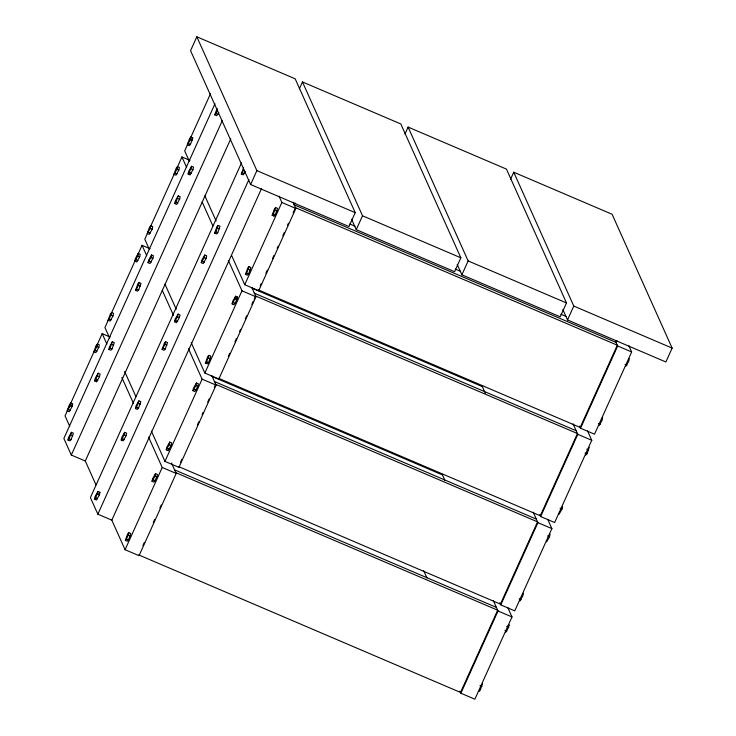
<?xml version="1.0" encoding="UTF-8"?>
<svg xmlns="http://www.w3.org/2000/svg" width="736" height="736" viewBox="0 0 736 736"><rect width="100%" height="100%" fill="white"/><g stroke="black" fill="none" stroke-linecap="round" stroke-linejoin="round"><path stroke-width="1.1" d="M67.224 410.863L69.534 404.404L70.702 403.144L72.643 403.981L72.082 406.576L69.166 411.691L67.224 410.863L70.141 405.748L70.702 403.144M67.979 440.036L68.549 437.432L71.456 432.317L73.398 433.154L71.088 439.604L69.92 440.864L67.979 440.036L69.147 438.776L71.456 432.317M93.914 351.753L96.223 345.294L97.391 344.043L99.332 344.871L98.762 347.475L95.855 352.581L93.914 351.753L96.821 346.638L97.391 344.043M94.668 380.926L95.238 378.322L98.146 373.216L100.087 374.044L99.516 376.648L96.609 381.754L94.668 380.926L95.836 379.675L98.146 373.216M108.137 320.252L110.446 313.794L111.614 312.542L113.556 313.37L112.985 315.974L110.078 321.08L108.137 320.252L111.044 315.137L111.614 312.542M96.609 381.754L96.986 380.015M108.891 349.425L109.462 346.822L112.369 341.716L114.31 342.544L112.001 349.002L110.832 350.253L108.891 349.425L110.06 348.174L112.369 341.716M134.826 261.142L135.387 258.538L138.304 253.432L140.245 254.26L139.674 256.864L136.767 261.97L134.826 261.142L137.733 256.036L138.304 253.432M147.301 233.496L149.61 227.038L150.788 225.786L152.729 226.614L152.159 229.218L149.242 234.324L147.301 233.496L150.218 228.39L150.788 225.786M135.58 290.315L137.89 283.857L139.058 282.606L140.999 283.434L138.69 289.892L137.522 291.143L135.58 290.315L138.488 285.209L139.058 282.606M94.512 499.174L95.073 496.57L97.989 491.455L99.93 492.292L99.36 494.886L96.453 500.002L94.512 499.174L95.68 497.913L97.989 491.455M148.056 262.669L148.626 260.066L151.542 254.96L153.484 255.788L152.913 258.391L149.997 263.497L148.056 262.669L150.972 257.563L151.542 254.96M173.99 174.386L176.3 167.937L177.477 166.676L179.418 167.504L178.848 170.108L175.932 175.223L173.99 174.386L176.907 169.28L177.477 166.676M121.192 440.064L121.762 437.46L124.678 432.354L126.62 433.182L126.049 435.786L123.133 440.892L121.192 440.064L122.369 438.812L124.678 432.354M187.349 144.817L189.658 138.359L190.826 137.108L192.768 137.936L190.458 144.394L189.29 145.645L187.349 144.817L190.256 139.711L190.826 137.108M174.745 203.559L175.315 200.965L178.232 195.85L180.173 196.678L179.602 199.281L176.686 204.396L174.745 203.559L175.922 202.308L178.232 195.85M135.415 408.563L135.985 405.959L138.902 400.853L140.843 401.681L138.534 408.14L137.356 409.391L135.415 408.563L136.592 407.312L138.902 400.853M188.103 173.99L188.664 171.387L191.581 166.281L193.522 167.109L192.952 169.712L190.044 174.818L188.103 173.99L189.272 172.739L191.581 166.281M190.044 174.818L190.422 173.089M162.104 349.453L164.413 342.994L165.591 341.743L167.532 342.571L165.223 349.03L164.045 350.281L162.104 349.453L165.02 344.347L165.591 341.743M218.776 112.534L216.734 115.708L214.792 114.88L217.102 108.422M125.341 540.417L127.65 533.959L128.828 532.708L130.769 533.536L128.46 539.994L127.282 541.245L125.341 540.417L126.518 539.166L128.828 532.708M174.588 321.807L175.159 319.212L178.075 314.097L180.016 314.925L179.446 317.529L176.53 322.635L174.588 321.807L177.505 316.701L178.075 314.097M152.03 481.307L152.6 478.713L155.517 473.598L157.458 474.426L156.888 477.029L153.971 482.144L152.03 481.307L154.946 476.201L155.517 473.598M201.278 262.706L201.848 260.102L204.755 254.987L206.696 255.824L206.135 258.419L203.219 263.534L201.278 262.706L204.194 257.591L204.755 254.987M166.253 449.806L166.824 447.212L169.74 442.097L171.681 442.925L171.111 445.528L168.194 450.644L166.253 449.806L169.17 444.7L169.74 442.097M214.627 233.128L216.936 226.67L218.114 225.418L220.055 226.246L217.746 232.705L216.568 233.956L214.627 233.128L215.804 231.877L218.114 225.418M168.194 450.644L168.572 448.905M192.942 390.706L193.513 388.102L196.429 382.996L198.37 383.824L197.8 386.428L194.884 391.534L192.942 390.706L195.859 385.59L196.429 382.996M245.3 171.672L243.257 174.855L241.316 174.018L243.625 167.56M205.427 363.06L207.736 356.601L208.904 355.35L210.846 356.178L208.536 362.636L207.368 363.888L205.427 363.06L206.595 361.808L208.904 355.35M232.116 303.95L232.686 301.346L235.594 296.24L237.535 297.068L236.964 299.672L234.057 304.778L232.116 303.95L235.023 298.844L235.594 296.24M245.465 274.381L247.774 267.922L248.952 266.662L250.893 267.499L248.584 273.958L247.406 275.209L245.465 274.381L246.643 273.12L248.952 266.662M272.154 215.271L274.464 208.812L275.632 207.561L277.573 208.389L275.264 214.848L274.096 216.099L272.154 215.271L273.323 214.02L275.632 207.561M274.096 216.099L274.473 214.369M479.016 691.555L480.185 690.304L482.494 683.845M505.706 632.454L508.613 627.339L509.183 624.735L508.015 625.996M520.306 599.214L519.929 600.953L522.836 595.838L523.406 593.234M546.609 541.843L549.525 536.728L550.096 534.134M559.093 514.197L562.01 509.091L562.58 506.488M585.782 455.087L586.96 453.836L589.269 447.378M629.308 358.699L628.737 361.302L625.821 366.408M196.834 36.8L190.569 50.683L250.608 184.524L348.956 226.55L355.23 212.667L295.191 78.826L196.834 36.8L256.873 170.642L355.23 212.667M69.745 405.472L65.044 415.877L69.736 426.337M70.684 403.383L94.65 350.299M95.597 348.211L102.175 333.638L110.161 337.051M108.689 319.222L104.926 327.548L109.618 337.999M111.035 314.014L135.948 258.842M136.887 256.754L142.057 245.309L150.043 248.722M148.102 231.923L144.808 239.209L149.5 249.67M149.509 228.804L174.892 172.583M176.769 168.424L181.939 156.97L189.925 160.384M188.922 141.514L184.69 150.88L189.382 161.34M190.33 138.386L210.542 93.619M214.986 103.748L63.866 438.444L71.309 455.041L85.284 461.012L230.736 138.874M214.792 114.88L217.7 109.774M71.309 455.041L222.428 120.345M241.518 162.886L90.399 497.582L97.842 514.179L111.817 520.15L261.519 188.6M241.316 174.018L243.8 169.878M97.842 514.179L248.961 179.483M250.608 184.524L256.873 170.642M299.34 88.881L302.468 81.944L400.826 123.97L460.865 257.812L454.6 271.694L356.242 229.66L351.55 219.208M171.497 462.999L176.189 473.45L139.058 555.689L125.083 549.718L162.214 467.48L148.608 437.156M211.858 375.71L216.071 385.121L178.94 467.36L164.965 461.389L202.096 379.141L188.499 348.818M251.74 287.371L255.962 296.783L218.822 379.022L204.847 373.051L241.988 290.812L228.381 260.489M293.029 202.179L295.844 208.454L258.713 290.692L244.738 284.722L281.87 202.483L279.054 196.208M294.188 204.985L295.081 202.998M142.94 545.542L144.348 542.423M153.281 522.643L154.689 519.524M159.859 508.07L161.267 504.942M180.476 462.42L181.884 459.292M197.395 424.939L198.803 421.82M202.096 414.534L203.035 412.445M207.736 402.04L209.144 398.912M214.314 387.467L215.722 384.339L537.565 521.87L500.425 604.118L178.59 466.578M228.344 356.39L229.761 353.262M234.931 341.808L236.339 338.689M239.632 331.402L240.571 329.323M245.272 318.909L246.68 315.79M251.85 304.336L253.258 301.208M254.196 299.129L255.613 296.01L577.447 433.541L540.316 515.78L218.472 378.249M260.24 285.752L261.179 283.664M265.88 273.258L267.288 270.13M272.458 258.686L273.875 255.558M277.159 248.271L278.107 246.192M282.799 235.778L284.216 232.659M287.5 225.372L288.448 223.284M293.14 212.879L295.026 208.711M356.242 229.66L362.517 215.786L302.468 81.944M404.975 134.026L408.112 127.089L506.46 169.114L566.499 302.956L560.234 316.839L461.877 274.804L457.194 264.353M461.877 274.804L468.151 260.93L408.112 127.089M510.609 179.17L513.746 172.224L612.094 214.259L672.134 348.1L665.868 361.983L567.52 319.948L562.828 309.497M567.52 319.948L573.786 306.066L513.746 172.224M616.023 342.516L616.915 340.529M507.785 607.55L511.998 616.961L474.867 699.2L460.892 693.229L498.024 610.99L493.332 600.53M547.667 519.211L551.89 528.623L514.749 610.871L500.774 604.891L537.915 522.652L533.223 512.192M587.549 430.882L591.772 440.294L554.64 522.532L540.656 516.562L577.797 434.323L573.105 423.862M628.838 345.681L631.654 351.955L594.522 434.203L580.548 428.223L617.679 345.984L615.802 341.798M599.132 425.518L602.048 420.403L602.618 417.809L601.441 419.06M191.599 139.187L192.768 137.936M71.475 405.232L72.643 403.981M236.366 298.319L237.535 297.068M98.762 493.543L99.93 492.292M215.961 113.629L217.902 114.457M190.256 139.711L192.197 140.539M362.517 215.786L460.865 257.812M468.151 260.93L566.499 302.956M573.786 306.066L672.134 348.1M188.517 143.566L190.458 144.394M242.494 172.767L244.435 173.595M349.793 224.011L355.074 226.265M455.317 269.109L460.589 271.363M560.832 314.198L566.113 316.452M294.234 204.875L616.069 342.406M295.495 207.672L617.329 345.212L580.198 427.45L258.364 289.91M281.87 202.483L295.844 208.454M617.679 345.984L631.654 351.955M191.01 168.884L192.952 169.712M189.272 172.739L191.213 173.567M275.071 210.165L277.012 210.993M176.907 169.28L178.848 170.108M273.323 214.02L275.264 214.848M625.057 364.329L626.998 365.157M175.168 173.135L177.109 173.963M177.661 198.453L179.602 199.281M175.922 202.308L177.864 203.136M217.543 228.022L219.484 228.85M215.804 231.877L217.746 232.705M248.382 269.266L250.323 270.094M150.218 228.39L152.159 229.218M246.643 273.12L248.584 273.958M598.368 423.43L600.309 424.258M148.479 232.245L150.42 233.073M204.194 257.591L206.135 258.419M202.446 261.446L204.387 262.274M252.328 288.31L482.365 386.612M254.352 293.204L576.187 430.735M241.988 290.812L255.962 296.783M577.797 434.323L591.772 440.294M150.972 257.563L152.913 258.391M137.733 256.036L139.674 256.864M149.233 261.418L151.174 262.246M235.023 298.844L236.964 299.672M586.758 449.153L588.699 449.981M135.994 259.891L137.936 260.719M233.284 302.698L235.226 303.526M585.019 453.008L586.96 453.836M138.488 285.209L140.429 286.037M136.749 289.064L138.69 289.892M177.505 316.701L179.446 317.529M175.766 320.556L177.707 321.384M111.044 315.137L112.985 315.974M208.343 357.944L210.284 358.782M560.068 508.254L562.01 509.091M109.305 319.001L111.246 319.829M206.595 361.808L208.536 362.636M165.02 344.347L166.962 345.175M163.282 348.202L165.223 349.03M211.398 376.188L442.483 474.941M214.47 381.542L536.305 519.073M202.096 379.141L216.071 385.121M537.915 522.652L551.89 528.623M111.798 344.31L113.74 345.147M110.06 348.174L112.001 349.002M195.859 385.59L197.8 386.428M547.584 535.9L549.525 536.728M96.821 346.638L98.762 347.475M194.12 389.445L196.061 390.282M95.082 350.502L97.023 351.33M97.575 375.811L99.516 376.648M95.836 379.675L97.778 380.503M138.331 403.457L140.272 404.285M136.592 407.312L138.534 408.14M169.17 444.7L171.111 445.528M70.141 405.748L72.082 406.576M167.431 448.555L169.372 449.383M519.156 598.865L521.097 599.693M68.393 409.602L70.334 410.43M124.108 434.958L126.049 435.786M122.369 438.812L124.31 439.64M174.588 469.872L496.423 607.402M175.84 472.678L497.674 610.208L460.543 692.447L138.708 554.916M162.214 467.48L176.189 473.45M498.024 610.99L511.998 616.961M70.895 434.921L72.836 435.749M69.147 438.776L71.088 439.604M154.946 476.201L156.888 477.029M506.672 626.511L508.613 627.339M153.208 480.056L155.149 480.884M504.933 630.366L506.874 631.194M97.419 494.058L99.36 494.886M95.68 497.913L97.621 498.75M128.257 535.311L130.198 536.139M479.982 685.621L481.924 686.449M126.518 539.166L128.46 539.994M579.609 426.135L580.548 428.223M482.025 385.857L485.309 393.18M539.727 514.473L540.656 516.562M442.143 474.186L444.958 480.461M499.836 602.802L500.774 604.891M423.688 570.694L426.972 578.008M459.954 691.141L460.892 693.229M204.866 195.84L216.117 220.938M231.601 255.438L244.738 284.722M181.939 156.97L186.631 167.431M202.115 201.931L212.897 225.98M164.984 284.179L176.235 309.267M191.25 342.728L204.847 373.051M142.057 245.309L146.749 255.76M162.233 290.269L173.484 315.358M124.623 371.459L135.884 396.557M151.358 431.066L164.965 461.389M102.175 333.638L106.867 344.098M121.872 377.559L133.602 403.696M85.21 460.846L96.002 484.895M111.476 519.395L125.083 549.718"/></g></svg>
